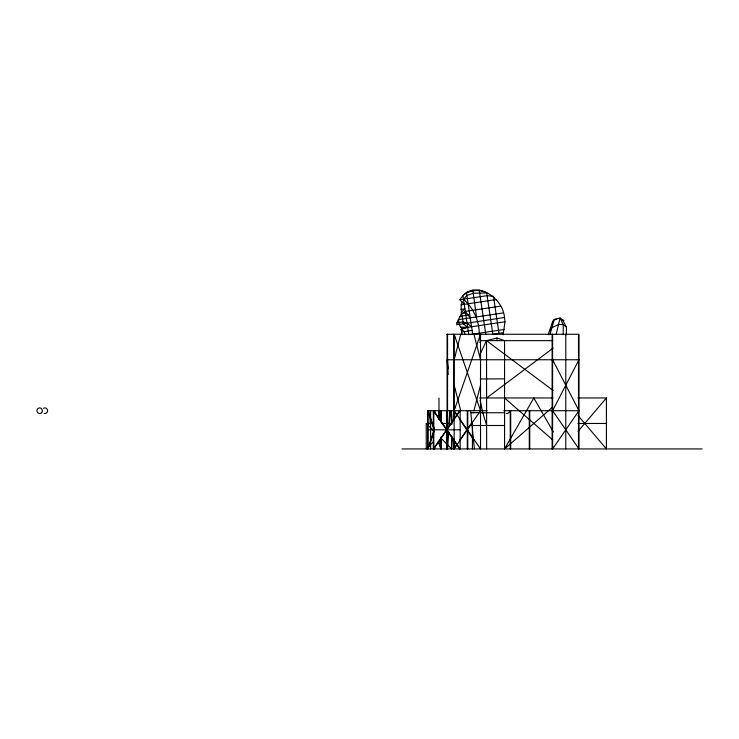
<?xml version="1.0" encoding="UTF-8"?>
<svg xmlns="http://www.w3.org/2000/svg" width="739" height="739" viewBox="0 0 739 739"><rect width="100%" height="100%" fill="white"/><g stroke="black" fill="none" stroke-linecap="round" stroke-linejoin="round"><path stroke-width="1.11" d="M563.21 334.693L563.247 324.56L560.107 318.001L554.352 319.451L552.8 321.077L548.172 334.776M462.134 334.776L461.127 329.428L467.676 327.349L463.279 323.793L461.127 309.41L461.154 304.847L462.309 302.02M566.37 334.776L566.462 327.165L562.499 319.682L560.107 318.001L556.19 334.213M448.906 424.204L449.903 410.718M448.795 432.075L447.548 448.933L447.548 430.948M449.21 426.449L450.374 410.718M461.127 309.41L464.914 308.847L461.515 311.978C460.96 316.661 457.09 320.199 456.628 324.781L504.46 317.484L504.986 321.779L503.148 334.822M453.672 359.754L454.753 355.588M454.143 359.754L460.739 334.268M473.93 410.718L480.526 385.231M549.89 334.684L554.352 319.451L556.633 319.35M438.236 418.145L440.804 410.718L440.804 421.96M434.31 430.883L428.075 448.933L428.075 410.718L434.31 428.759M438.707 418.145L441.266 410.718L441.266 421.96M454.707 407.734L453.672 410.718L456.813 415.263M479.842 354.72L486.521 340.642L496.968 338L504.561 340.642L504.561 448.933L552.763 406.967M553.178 408.676L552.125 410.718L553.382 412.538M479.851 342.563L480.923 340.642L552.763 340.642M504.561 448.933L533.826 397.97L553.335 431.945M549.299 331.645L551.747 327.774L558.508 324.495L563.247 324.56L566.462 327.165M464.249 304.385L459.963 299.72C472.96 277.652 503.148 296.838 504.46 317.484M459.695 410.718L433.331 448.933L433.331 410.718L459.695 448.933M452.924 438.818L453.672 448.933L456.813 444.388M459.954 439.834L471.888 422.542M454.143 448.933L480.526 410.718L454.143 334.268L454.143 448.933L453.395 438.818M553.382 447.113L552.125 448.933L552.125 334.268M552.596 359.754L578.97 410.718L552.596 448.933L552.596 334.268M578.027 431.364L606.414 397.97L577.916 397.97M504.986 321.779L462.198 328.171L461.127 329.428L464.443 331.571L464.859 334.37M433.405 441.765L426.237 448.933L426.237 423.456L433.673 423.456M446.144 429.026L449.33 425.84M486.65 397.97L553.086 348.152M500.691 306.122L465.293 311.415L461.755 313.604L465.542 313.04M468.775 314.694L460.018 316.634M470.725 291.24L466.429 292.321L472.683 334.157M496.525 299.489L461.154 304.847M459.963 299.72L487.093 295.665L493.476 296.348L499.001 333.326M503.019 312.966L458.513 319.618L459.224 324.393L460.609 327.128L462.198 328.171M461.857 331.959L472.119 330.425M470.734 334.453L504.183 329.446M503.037 332.716L492.858 334.24L486.687 292.958C479.066 288.967 469.514 289.947 462.91 295.452L468.785 334.739M456.813 322.832L463.002 321.908L467.057 323.22L471.574 326.767M480.276 378.959L504.561 378.867M446.836 334.268L578.97 334.268L578.97 448.933L552.596 410.718L578.97 359.754L447.077 359.754L448.176 374.618M479.602 397.97L552.966 397.97M427.613 410.718L434.209 429.821L427.613 448.933L427.613 410.718L487.121 410.718M503.813 410.718L578.97 410.718M483.306 412.658L470.826 412.648L470.364 410.394M480.054 400.085L482.798 412.75L504.561 412.75M441.746 423.456L451.723 423.456M577.916 423.456L606.414 423.456M474.373 412.658L470.826 412.648L472.073 425.498L504.561 425.498M427.613 429.821L460.157 429.821M402.034 448.933L702.05 448.933M460.609 327.128L467.676 327.349M486.687 292.958L473.256 293.244L466.9 295.508L463.473 299.193C473.126 307.904 479.149 320.042 479.223 333.178M562.499 319.682L563.885 320.56M553.086 390.469L486.521 340.642L486.65 448.933M504.561 397.97L552.763 439.945M426.237 423.456L433.405 430.625M440.573 437.784L451.723 448.933L451.723 436.195M578.027 415.549L606.414 448.933L606.414 397.97M465.293 311.415L470.244 317.862M459.954 419.817L473.773 439.834M552.125 359.754L553.178 361.787M454.707 337.252L453.672 334.268L453.672 419.706M438.707 441.506L441.266 448.933L441.266 436.573M438.236 441.506L440.804 448.933L440.804 438.818M482.798 412.75L486.65 425.498M473.93 334.268L480.526 359.754M454.143 385.231L460.739 410.718M453.672 385.231L454.753 389.398M479.214 290.085L485.819 334.259M472.784 290.067L476.516 316.92M472.073 425.498L474.373 448.933M447.548 359.754L448.222 368.9M451.317 410.718L452.148 421.96M450.845 410.718L451.843 424.204M578.508 334.268L578.508 448.933M565.778 334.268L565.778 448.933M529.743 410.718L529.743 448.933M529.281 410.718L529.281 448.933M510.704 410.718L510.704 448.933M510.233 410.718L510.233 448.933M496.968 338L496.968 340.642M480.054 334.268L480.054 340.919M472.433 423.077L472.433 448.933M467.769 410.718L467.769 448.933M467.297 410.718L467.297 448.933M453.672 438.818L453.672 448.933M451.511 410.718L451.511 424.204M451.511 436.573L451.511 448.933M447.548 334.268L447.548 428.703M447.077 334.268L447.077 424.204M446.984 410.718L446.984 448.933M446.513 410.718L446.513 448.933M438.975 398.025L438.975 419.198M438.772 410.718L438.772 419.706M434.671 446.689L434.671 448.933M434.209 410.718L434.209 412.962M434.209 446.689L434.209 448.933M430.615 410.718L430.615 448.933M430.144 410.718L430.144 424.204M509.614 410.718A2.808 2.707 -90 0 1 506.206 413.424M43.536 408.288A2.808 2.707 -90 0 1 47.573 410.348A2.808 2.707 -90 0 1 44.192 413.424M480.526 334.268L454.143 410.718L480.526 448.933L480.526 334.268M460.157 410.718L433.802 448.933L433.802 410.718L460.157 448.933L460.157 410.718M434.671 412.962L434.671 410.718L434.569 412.962M41.578 412.695A2.808 2.707 -90 0 0 40.359 408.002A2.808 2.707 -90 0 0 37.042 411.438A2.808 2.707 -90 0 0 41.578 412.695"/></g></svg>
